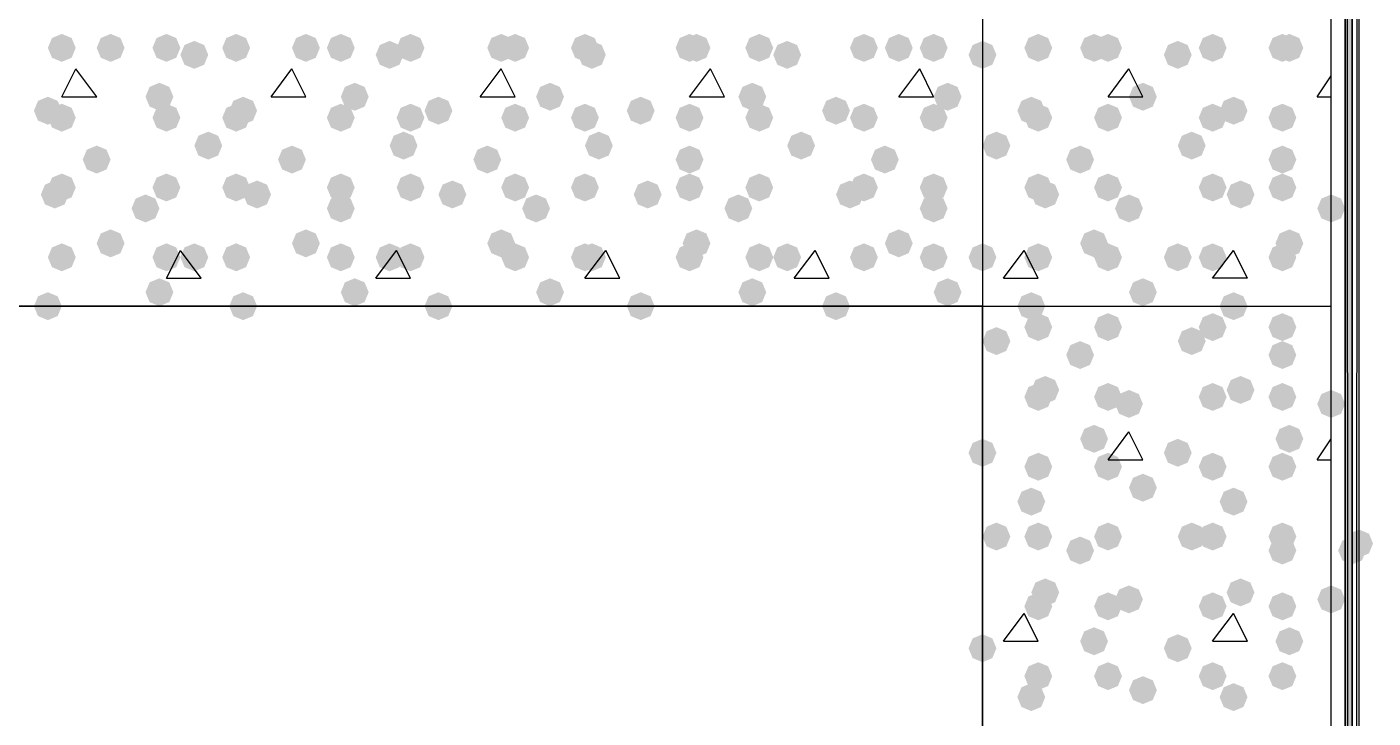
# Model space of a CAD drawing. Header units: millimetres. Extents: x 0 to 420, y 0 to 297.
# Drawn here: x 378.97 to 387.14, y 180.93 to 185.12 of the extents above; entities that cross this region are included whole.
import ezdxf

# ---------------------------------------------------------------- set-up
doc = ezdxf.new("R2010")
doc.units = ezdxf.units.MM
doc.layers.get('0').update_dxf_attribs({"linetype": 'CONTINUOUS'})

msp = doc.modelspace()

# ---------------------------------------------------------------- hatches: boundary and pattern name
at = {"true_color": 0x000007}
h = msp.add_hatch(color=0, dxfattribs=at)
h.paths.add_polyline_path([(387.011333, 228.049667), (386.969, 228.049667), (387.011333, 84.455)], flags=0)
h.paths.add_polyline_path([(386.969, 228.049667), (387.011333, 84.455), (386.969, 84.455)], flags=0)
at = {"true_color": 0x000008}
for points in [[(379.264333, 184.996667), (379.239462, 184.936871), (379.179667, 184.912), (379.119871, 184.936871), (379.095, 184.996667), (379.119871, 185.056462), (379.179667, 185.081333), (379.239462, 185.056463)], [(379.560667, 184.996667), (379.535796, 184.936871), (379.476, 184.912), (379.416204, 184.936871), (379.391333, 184.996667), (379.416204, 185.056462), (379.476, 185.081333), (379.535796, 185.056463)], [(379.899333, 184.996667), (379.874462, 184.936871), (379.814667, 184.912), (379.754871, 184.936871), (379.73, 184.996667), (379.754871, 185.056462), (379.814667, 185.081333), (379.874462, 185.056463)], [(380.322667, 184.996667), (380.297796, 184.936871), (380.238, 184.912), (380.178204, 184.936871), (380.153333, 184.996667), (380.178204, 185.056462), (380.238, 185.081333), (380.297796, 185.056463)], [(380.746, 184.996667), (380.721129, 184.936871), (380.661333, 184.912), (380.601537, 184.936871), (380.576667, 184.996667), (380.601537, 185.056462), (380.661333, 185.081333), (380.721129, 185.056463)], [(380.957667, 184.996667), (380.932796, 184.936871), (380.873, 184.912), (380.813204, 184.936871), (380.788333, 184.996667), (380.813204, 185.056462), (380.873, 185.081333), (380.932796, 185.056463)], [(381.381, 184.996667), (381.356129, 184.936871), (381.296333, 184.912), (381.236537, 184.936871), (381.211667, 184.996667), (381.236537, 185.056462), (381.296333, 185.081333), (381.356129, 185.056463)], [(381.931333, 184.996667), (381.906462, 184.936871), (381.846667, 184.912), (381.786871, 184.936871), (381.762, 184.996667), (381.786871, 185.056462), (381.846667, 185.081333), (381.906462, 185.056463)], [(382.016, 184.996667), (381.991129, 184.936871), (381.931333, 184.912), (381.871537, 184.936871), (381.846667, 184.996667), (381.871537, 185.056462), (381.931333, 185.081333), (381.991129, 185.056463)], [(382.439333, 184.996667), (382.414462, 184.936871), (382.354667, 184.912), (382.294871, 184.936871), (382.27, 184.996667), (382.294871, 185.056462), (382.354667, 185.081333), (382.414462, 185.056463)], [(383.074333, 184.996667), (383.049462, 184.936871), (382.989667, 184.912), (382.929871, 184.936871), (382.905, 184.996667), (382.929871, 185.056462), (382.989667, 185.081333), (383.049462, 185.056463)], [(383.116667, 184.996667), (383.091796, 184.936871), (383.032, 184.912), (382.972204, 184.936871), (382.947333, 184.996667), (382.972204, 185.056462), (383.032, 185.081333), (383.091796, 185.056463)], [(383.497667, 184.996667), (383.472796, 184.936871), (383.413, 184.912), (383.353204, 184.936871), (383.328333, 184.996667), (383.353204, 185.056462), (383.413, 185.081333), (383.472796, 185.056463)], [(384.132667, 184.996667), (384.107796, 184.936871), (384.048, 184.912), (383.988204, 184.936871), (383.963333, 184.996667), (383.988204, 185.056462), (384.048, 185.081333), (384.107796, 185.056463)], [(384.344333, 184.996667), (384.319462, 184.936871), (384.259667, 184.912), (384.199871, 184.936871), (384.175, 184.996667), (384.199871, 185.056462), (384.259667, 185.081333), (384.319462, 185.056463)], [(384.556, 184.996667), (384.531129, 184.936871), (384.471333, 184.912), (384.411538, 184.936871), (384.386667, 184.996667), (384.411537, 185.056462), (384.471333, 185.081333), (384.531129, 185.056463)], [(380.068667, 184.954333), (380.043796, 184.894537), (379.984, 184.869667), (379.924204, 184.894537), (379.899333, 184.954333), (379.924204, 185.014129), (379.984, 185.039), (380.043796, 185.014129)], [(381.254, 184.954333), (381.229129, 184.894537), (381.169333, 184.869667), (381.109537, 184.894537), (381.084667, 184.954333), (381.109537, 185.014129), (381.169333, 185.039), (381.229129, 185.014129)], [(382.481667, 184.954333), (382.456796, 184.894537), (382.397, 184.869667), (382.337204, 184.894537), (382.312333, 184.954333), (382.337204, 185.014129), (382.397, 185.039), (382.456796, 185.014129)], [(383.667, 184.954333), (383.642129, 184.894537), (383.582333, 184.869667), (383.522538, 184.894537), (383.497667, 184.954333), (383.522537, 185.014129), (383.582333, 185.039), (383.642129, 185.014129)], [(379.857, 184.700333), (379.832129, 184.640537), (379.772333, 184.615667), (379.712538, 184.640537), (379.687667, 184.700333), (379.712537, 184.760129), (379.772333, 184.785), (379.832129, 184.760129)], [(381.042333, 184.700333), (381.017462, 184.640537), (380.957667, 184.615667), (380.897871, 184.640537), (380.873, 184.700333), (380.897871, 184.760129), (380.957667, 184.785), (381.017462, 184.760129)], [(382.227667, 184.700333), (382.202796, 184.640537), (382.143, 184.615667), (382.083204, 184.640537), (382.058333, 184.700333), (382.083204, 184.760129), (382.143, 184.785), (382.202796, 184.760129)], [(383.455333, 184.700333), (383.430462, 184.640537), (383.370667, 184.615667), (383.310871, 184.640537), (383.286, 184.700333), (383.310871, 184.760129), (383.370667, 184.785), (383.430462, 184.760129)], [(384.640667, 184.700333), (384.615796, 184.640537), (384.556, 184.615667), (384.496204, 184.640537), (384.471333, 184.700333), (384.496204, 184.760129), (384.556, 184.785), (384.615796, 184.760129)], [(379.179667, 184.615667), (379.154796, 184.555871), (379.095, 184.531), (379.035204, 184.555871), (379.010333, 184.615667), (379.035204, 184.675462), (379.095, 184.700333), (379.154796, 184.675463)], [(379.264333, 184.573333), (379.239462, 184.513537), (379.179667, 184.488667), (379.119871, 184.513537), (379.095, 184.573333), (379.119871, 184.633129), (379.179667, 184.658), (379.239462, 184.633129)], [(379.899333, 184.573333), (379.874462, 184.513537), (379.814667, 184.488667), (379.754871, 184.513537), (379.73, 184.573333), (379.754871, 184.633129), (379.814667, 184.658), (379.874462, 184.633129)], [(380.322667, 184.573333), (380.297796, 184.513537), (380.238, 184.488667), (380.178204, 184.513537), (380.153333, 184.573333), (380.178204, 184.633129), (380.238, 184.658), (380.297796, 184.633129)], [(380.365, 184.615667), (380.340129, 184.555871), (380.280333, 184.531), (380.220537, 184.555871), (380.195667, 184.615667), (380.220537, 184.675462), (380.280333, 184.700333), (380.340129, 184.675463)], [(380.957667, 184.573333), (380.932796, 184.513537), (380.873, 184.488667), (380.813204, 184.513537), (380.788333, 184.573333), (380.813204, 184.633129), (380.873, 184.658), (380.932796, 184.633129)], [(381.381, 184.573333), (381.356129, 184.513537), (381.296333, 184.488667), (381.236537, 184.513537), (381.211667, 184.573333), (381.236537, 184.633129), (381.296333, 184.658), (381.356129, 184.633129)], [(381.550333, 184.615667), (381.525463, 184.555871), (381.465667, 184.531), (381.405871, 184.555871), (381.381, 184.615667), (381.405871, 184.675462), (381.465667, 184.700333), (381.525462, 184.675463)], [(382.016, 184.573333), (381.991129, 184.513537), (381.931333, 184.488667), (381.871537, 184.513537), (381.846667, 184.573333), (381.871537, 184.633129), (381.931333, 184.658), (381.991129, 184.633129)], [(382.439333, 184.573333), (382.414462, 184.513537), (382.354667, 184.488667), (382.294871, 184.513537), (382.27, 184.573333), (382.294871, 184.633129), (382.354667, 184.658), (382.414462, 184.633129)], [(382.778, 184.615667), (382.753129, 184.555871), (382.693333, 184.531), (382.633537, 184.555871), (382.608667, 184.615667), (382.633537, 184.675462), (382.693333, 184.700333), (382.753129, 184.675463)], [(383.074333, 184.573333), (383.049462, 184.513537), (382.989667, 184.488667), (382.929871, 184.513537), (382.905, 184.573333), (382.929871, 184.633129), (382.989667, 184.658), (383.049462, 184.633129)], [(383.497667, 184.573333), (383.472796, 184.513537), (383.413, 184.488667), (383.353204, 184.513537), (383.328333, 184.573333), (383.353204, 184.633129), (383.413, 184.658), (383.472796, 184.633129)], [(383.963333, 184.615667), (383.938463, 184.555871), (383.878667, 184.531), (383.818871, 184.555871), (383.794, 184.615667), (383.818871, 184.675462), (383.878667, 184.700333), (383.938462, 184.675463)], [(384.132667, 184.573333), (384.107796, 184.513537), (384.048, 184.488667), (383.988204, 184.513537), (383.963333, 184.573333), (383.988204, 184.633129), (384.048, 184.658), (384.107796, 184.633129)], [(384.556, 184.573333), (384.531129, 184.513537), (384.471333, 184.488667), (384.411538, 184.513537), (384.386667, 184.573333), (384.411537, 184.633129), (384.471333, 184.658), (384.531129, 184.633129)], [(380.153333, 184.404), (380.128462, 184.344204), (380.068667, 184.319333), (380.008871, 184.344204), (379.984, 184.404), (380.008871, 184.463796), (380.068667, 184.488667), (380.128462, 184.463796)], [(381.338667, 184.404), (381.313796, 184.344204), (381.254, 184.319333), (381.194204, 184.344204), (381.169333, 184.404), (381.194204, 184.463796), (381.254, 184.488667), (381.313796, 184.463796)], [(382.524, 184.404), (382.499129, 184.344204), (382.439333, 184.319333), (382.379537, 184.344204), (382.354667, 184.404), (382.379537, 184.463796), (382.439333, 184.488667), (382.499129, 184.463796)], [(383.751667, 184.404), (383.726796, 184.344204), (383.667, 184.319333), (383.607204, 184.344204), (383.582333, 184.404), (383.607204, 184.463796), (383.667, 184.488667), (383.726796, 184.463796)], [(379.476, 184.319333), (379.451129, 184.259537), (379.391333, 184.234667), (379.331537, 184.259537), (379.306667, 184.319333), (379.331537, 184.379129), (379.391333, 184.404), (379.451129, 184.379129)], [(380.661333, 184.319333), (380.636462, 184.259537), (380.576667, 184.234667), (380.516871, 184.259537), (380.492, 184.319333), (380.516871, 184.379129), (380.576667, 184.404), (380.636462, 184.379129)], [(381.846667, 184.319333), (381.821796, 184.259537), (381.762, 184.234667), (381.702204, 184.259537), (381.677333, 184.319333), (381.702204, 184.379129), (381.762, 184.404), (381.821796, 184.379129)], [(383.074333, 184.319333), (383.049462, 184.259537), (382.989667, 184.234667), (382.929871, 184.259537), (382.905, 184.319333), (382.929871, 184.379129), (382.989667, 184.404), (383.049462, 184.379129)], [(384.259667, 184.319333), (384.234796, 184.259537), (384.175, 184.234667), (384.115204, 184.259537), (384.090333, 184.319333), (384.115204, 184.379129), (384.175, 184.404), (384.234796, 184.379129)], [(379.222, 184.107667), (379.197129, 184.047871), (379.137333, 184.023), (379.077538, 184.047871), (379.052667, 184.107667), (379.077537, 184.167462), (379.137333, 184.192333), (379.197129, 184.167463)], [(379.264333, 184.15), (379.239462, 184.090204), (379.179667, 184.065333), (379.119871, 184.090204), (379.095, 184.15), (379.119871, 184.209796), (379.179667, 184.234667), (379.239462, 184.209796)], [(379.899333, 184.15), (379.874462, 184.090204), (379.814667, 184.065333), (379.754871, 184.090204), (379.73, 184.15), (379.754871, 184.209796), (379.814667, 184.234667), (379.874462, 184.209796)], [(380.322667, 184.15), (380.297796, 184.090204), (380.238, 184.065333), (380.178204, 184.090204), (380.153333, 184.15), (380.178204, 184.209796), (380.238, 184.234667), (380.297796, 184.209796)], [(380.449667, 184.107667), (380.424796, 184.047871), (380.365, 184.023), (380.305204, 184.047871), (380.280333, 184.107667), (380.305204, 184.167462), (380.365, 184.192333), (380.424796, 184.167463)], [(380.957667, 184.15), (380.932796, 184.090204), (380.873, 184.065333), (380.813204, 184.090204), (380.788333, 184.15), (380.813204, 184.209796), (380.873, 184.234667), (380.932796, 184.209796)], [(381.381, 184.15), (381.356129, 184.090204), (381.296333, 184.065333), (381.236537, 184.090204), (381.211667, 184.15), (381.236537, 184.209796), (381.296333, 184.234667), (381.356129, 184.209796)], [(381.635, 184.107667), (381.610129, 184.047871), (381.550333, 184.023), (381.490537, 184.047871), (381.465667, 184.107667), (381.490537, 184.167462), (381.550333, 184.192333), (381.610129, 184.167463)], [(382.016, 184.15), (381.991129, 184.090204), (381.931333, 184.065333), (381.871537, 184.090204), (381.846667, 184.15), (381.871537, 184.209796), (381.931333, 184.234667), (381.991129, 184.209796)], [(382.439333, 184.15), (382.414462, 184.090204), (382.354667, 184.065333), (382.294871, 184.090204), (382.27, 184.15), (382.294871, 184.209796), (382.354667, 184.234667), (382.414462, 184.209796)], [(382.820333, 184.107667), (382.795462, 184.047871), (382.735667, 184.023), (382.675871, 184.047871), (382.651, 184.107667), (382.675871, 184.167462), (382.735667, 184.192333), (382.795462, 184.167463)], [(383.074333, 184.15), (383.049462, 184.090204), (382.989667, 184.065333), (382.929871, 184.090204), (382.905, 184.15), (382.929871, 184.209796), (382.989667, 184.234667), (383.049462, 184.209796)], [(383.497667, 184.15), (383.472796, 184.090204), (383.413, 184.065333), (383.353204, 184.090204), (383.328333, 184.15), (383.353204, 184.209796), (383.413, 184.234667), (383.472796, 184.209796)], [(384.048, 184.107667), (384.023129, 184.047871), (383.963333, 184.023), (383.903537, 184.047871), (383.878667, 184.107667), (383.903537, 184.167462), (383.963333, 184.192333), (384.023129, 184.167463)], [(384.132667, 184.15), (384.107796, 184.090204), (384.048, 184.065333), (383.988204, 184.090204), (383.963333, 184.15), (383.988204, 184.209796), (384.048, 184.234667), (384.107796, 184.209796)], [(384.556, 184.15), (384.531129, 184.090204), (384.471333, 184.065333), (384.411538, 184.090204), (384.386667, 184.15), (384.411537, 184.209796), (384.471333, 184.234667), (384.531129, 184.209796)], [(379.772333, 184.023), (379.747462, 183.963204), (379.687667, 183.938333), (379.627871, 183.963204), (379.603, 184.023), (379.627871, 184.082796), (379.687667, 184.107667), (379.747462, 184.082796)], [(380.957667, 184.023), (380.932796, 183.963204), (380.873, 183.938333), (380.813204, 183.963204), (380.788333, 184.023), (380.813204, 184.082796), (380.873, 184.107667), (380.932796, 184.082796)], [(382.143, 184.023), (382.118129, 183.963204), (382.058333, 183.938333), (381.998538, 183.963204), (381.973667, 184.023), (381.998537, 184.082796), (382.058333, 184.107667), (382.118129, 184.082796)], [(383.370667, 184.023), (383.345796, 183.963204), (383.286, 183.938333), (383.226204, 183.963204), (383.201333, 184.023), (383.226204, 184.082796), (383.286, 184.107667), (383.345796, 184.082796)], [(384.556, 184.023), (384.531129, 183.963204), (384.471333, 183.938333), (384.411538, 183.963204), (384.386667, 184.023), (384.411537, 184.082796), (384.471333, 184.107667), (384.531129, 184.082796)], [(379.560667, 183.811333), (379.535796, 183.751537), (379.476, 183.726667), (379.416204, 183.751537), (379.391333, 183.811333), (379.416204, 183.871129), (379.476, 183.896), (379.535796, 183.871129)], [(380.746, 183.811333), (380.721129, 183.751537), (380.661333, 183.726667), (380.601537, 183.751537), (380.576667, 183.811333), (380.601537, 183.871129), (380.661333, 183.896), (380.721129, 183.871129)], [(381.931333, 183.811333), (381.906462, 183.751537), (381.846667, 183.726667), (381.786871, 183.751537), (381.762, 183.811333), (381.786871, 183.871129), (381.846667, 183.896), (381.906462, 183.871129)], [(383.116667, 183.811333), (383.091796, 183.751537), (383.032, 183.726667), (382.972204, 183.751537), (382.947333, 183.811333), (382.972204, 183.871129), (383.032, 183.896), (383.091796, 183.871129)], [(384.344333, 183.811333), (384.319462, 183.751537), (384.259667, 183.726667), (384.199871, 183.751537), (384.175, 183.811333), (384.199871, 183.871129), (384.259667, 183.896), (384.319462, 183.871129)], [(379.264333, 183.726667), (379.239462, 183.666871), (379.179667, 183.642), (379.119871, 183.666871), (379.095, 183.726667), (379.119871, 183.786462), (379.179667, 183.811333), (379.239462, 183.786463)], [(379.899333, 183.726667), (379.874462, 183.666871), (379.814667, 183.642), (379.754871, 183.666871), (379.73, 183.726667), (379.754871, 183.786462), (379.814667, 183.811333), (379.874462, 183.786463)], [(380.068667, 183.726667), (380.043796, 183.666871), (379.984, 183.642), (379.924204, 183.666871), (379.899333, 183.726667), (379.924204, 183.786462), (379.984, 183.811333), (380.043796, 183.786463)], [(380.322667, 183.726667), (380.297796, 183.666871), (380.238, 183.642), (380.178204, 183.666871), (380.153333, 183.726667), (380.178204, 183.786462), (380.238, 183.811333), (380.297796, 183.786463)], [(380.957667, 183.726667), (380.932796, 183.666871), (380.873, 183.642), (380.813204, 183.666871), (380.788333, 183.726667), (380.813204, 183.786462), (380.873, 183.811333), (380.932796, 183.786463)], [(381.254, 183.726667), (381.229129, 183.666871), (381.169333, 183.642), (381.109537, 183.666871), (381.084667, 183.726667), (381.109537, 183.786462), (381.169333, 183.811333), (381.229129, 183.786463)], [(381.381, 183.726667), (381.356129, 183.666871), (381.296333, 183.642), (381.236537, 183.666871), (381.211667, 183.726667), (381.236537, 183.786462), (381.296333, 183.811333), (381.356129, 183.786463)], [(382.016, 183.726667), (381.991129, 183.666871), (381.931333, 183.642), (381.871537, 183.666871), (381.846667, 183.726667), (381.871537, 183.786462), (381.931333, 183.811333), (381.991129, 183.786463)], [(382.439333, 183.726667), (382.414462, 183.666871), (382.354667, 183.642), (382.294871, 183.666871), (382.27, 183.726667), (382.294871, 183.786462), (382.354667, 183.811333), (382.414462, 183.786463)], [(382.481667, 183.726667), (382.456796, 183.666871), (382.397, 183.642), (382.337204, 183.666871), (382.312333, 183.726667), (382.337204, 183.786462), (382.397, 183.811333), (382.456796, 183.786463)], [(383.074333, 183.726667), (383.049462, 183.666871), (382.989667, 183.642), (382.929871, 183.666871), (382.905, 183.726667), (382.929871, 183.786462), (382.989667, 183.811333), (383.049462, 183.786463)], [(383.497667, 183.726667), (383.472796, 183.666871), (383.413, 183.642), (383.353204, 183.666871), (383.328333, 183.726667), (383.353204, 183.786462), (383.413, 183.811333), (383.472796, 183.786463)], [(383.667, 183.726667), (383.642129, 183.666871), (383.582333, 183.642), (383.522538, 183.666871), (383.497667, 183.726667), (383.522537, 183.786462), (383.582333, 183.811333), (383.642129, 183.786463)], [(384.132667, 183.726667), (384.107796, 183.666871), (384.048, 183.642), (383.988204, 183.666871), (383.963333, 183.726667), (383.988204, 183.786462), (384.048, 183.811333), (384.107796, 183.786463)], [(384.556, 183.726667), (384.531129, 183.666871), (384.471333, 183.642), (384.411538, 183.666871), (384.386667, 183.726667), (384.411537, 183.786462), (384.471333, 183.811333), (384.531129, 183.786463)], [(379.857, 183.515), (379.832129, 183.455204), (379.772333, 183.430333), (379.712538, 183.455204), (379.687667, 183.515), (379.712537, 183.574796), (379.772333, 183.599667), (379.832129, 183.574796)], [(381.042333, 183.515), (381.017462, 183.455204), (380.957667, 183.430333), (380.897871, 183.455204), (380.873, 183.515), (380.897871, 183.574796), (380.957667, 183.599667), (381.017462, 183.574796)], [(382.227667, 183.515), (382.202796, 183.455204), (382.143, 183.430333), (382.083204, 183.455204), (382.058333, 183.515), (382.083204, 183.574796), (382.143, 183.599667), (382.202796, 183.574796)], [(383.455333, 183.515), (383.430462, 183.455204), (383.370667, 183.430333), (383.310871, 183.455204), (383.286, 183.515), (383.310871, 183.574796), (383.370667, 183.599667), (383.430462, 183.574796)], [(384.640667, 183.515), (384.615796, 183.455204), (384.556, 183.430333), (384.496204, 183.455204), (384.471333, 183.515), (384.496204, 183.574796), (384.556, 183.599667), (384.615796, 183.574796)], [(379.179667, 183.430333), (379.154796, 183.370537), (379.095, 183.345667), (379.035204, 183.370537), (379.010333, 183.430333), (379.035204, 183.490129), (379.095, 183.515), (379.154796, 183.490129)], [(380.365, 183.430333), (380.340129, 183.370537), (380.280333, 183.345667), (380.220537, 183.370537), (380.195667, 183.430333), (380.220537, 183.490129), (380.280333, 183.515), (380.340129, 183.490129)], [(381.550333, 183.430333), (381.525463, 183.370537), (381.465667, 183.345667), (381.405871, 183.370537), (381.381, 183.430333), (381.405871, 183.490129), (381.465667, 183.515), (381.525462, 183.490129)], [(382.778, 183.430333), (382.753129, 183.370537), (382.693333, 183.345667), (382.633537, 183.370537), (382.608667, 183.430333), (382.633537, 183.490129), (382.693333, 183.515), (382.753129, 183.490129)], [(383.963333, 183.430333), (383.938463, 183.370537), (383.878667, 183.345667), (383.818871, 183.370537), (383.794, 183.430333), (383.818871, 183.490129), (383.878667, 183.515), (383.938462, 183.490129)], [(385.191, 183.303333), (385.166129, 183.243538), (385.106333, 183.218667), (385.046538, 183.243538), (385.021667, 183.303333), (385.046537, 183.363129), (385.106333, 183.388), (385.166129, 183.363129)], [(385.614333, 183.303333), (385.589462, 183.243538), (385.529667, 183.218667), (385.469871, 183.243538), (385.445, 183.303333), (385.469871, 183.363129), (385.529667, 183.388), (385.589462, 183.363129)], [(386.249333, 183.303333), (386.224462, 183.243538), (386.164667, 183.218667), (386.104871, 183.243538), (386.08, 183.303333), (386.104871, 183.363129), (386.164667, 183.388), (386.224462, 183.363129)], [(386.672667, 183.303333), (386.647796, 183.243538), (386.588, 183.218667), (386.528204, 183.243538), (386.503333, 183.303333), (386.528204, 183.363129), (386.588, 183.388), (386.647796, 183.363129)], [(384.937, 183.218667), (384.912129, 183.158871), (384.852333, 183.134), (384.792537, 183.158871), (384.767667, 183.218667), (384.792537, 183.278462), (384.852333, 183.303333), (384.912129, 183.278463)], [(386.122333, 183.218667), (386.097462, 183.158871), (386.037667, 183.134), (385.977871, 183.158871), (385.953, 183.218667), (385.977871, 183.278462), (386.037667, 183.303333), (386.097462, 183.278463)], [(385.445, 183.134), (385.420129, 183.074204), (385.360333, 183.049333), (385.300538, 183.074204), (385.275667, 183.134), (385.300537, 183.193796), (385.360333, 183.218667), (385.420129, 183.193796)], [(386.672667, 183.134), (386.647796, 183.074204), (386.588, 183.049333), (386.528204, 183.074204), (386.503333, 183.134), (386.528204, 183.193796), (386.588, 183.218667), (386.647796, 183.193796)], [(385.191, 182.88), (385.166129, 182.820204), (385.106333, 182.795333), (385.046538, 182.820204), (385.021667, 182.88), (385.046537, 182.939796), (385.106333, 182.964667), (385.166129, 182.939796)], [(385.233333, 182.922333), (385.208463, 182.862537), (385.148667, 182.837667), (385.088871, 182.862537), (385.064, 182.922333), (385.088871, 182.982129), (385.148667, 183.007), (385.208462, 182.982129)], [(385.614333, 182.88), (385.589462, 182.820204), (385.529667, 182.795333), (385.469871, 182.820204), (385.445, 182.88), (385.469871, 182.939796), (385.529667, 182.964667), (385.589462, 182.939796)], [(386.249333, 182.88), (386.224462, 182.820204), (386.164667, 182.795333), (386.104871, 182.820204), (386.08, 182.88), (386.104871, 182.939796), (386.164667, 182.964667), (386.224462, 182.939796)], [(386.418667, 182.922333), (386.393796, 182.862537), (386.334, 182.837667), (386.274204, 182.862537), (386.249333, 182.922333), (386.274204, 182.982129), (386.334, 183.007), (386.393796, 182.982129)], [(386.672667, 182.88), (386.647796, 182.820204), (386.588, 182.795333), (386.528204, 182.820204), (386.503333, 182.88), (386.528204, 182.939796), (386.588, 182.964667), (386.647796, 182.939796)], [(385.741333, 182.837667), (385.716462, 182.777871), (385.656667, 182.753), (385.596871, 182.777871), (385.572, 182.837667), (385.596871, 182.897462), (385.656667, 182.922333), (385.716462, 182.897463)], [(386.969, 182.837667), (386.944129, 182.777871), (386.884333, 182.753), (386.824537, 182.777871), (386.799667, 182.837667), (386.824537, 182.897462), (386.884333, 182.922333), (386.944129, 182.897463)], [(385.529667, 182.626), (385.504796, 182.566204), (385.445, 182.541333), (385.385204, 182.566204), (385.360333, 182.626), (385.385204, 182.685796), (385.445, 182.710667), (385.504796, 182.685796)], [(386.715, 182.626), (386.690129, 182.566204), (386.630333, 182.541333), (386.570538, 182.566204), (386.545667, 182.626), (386.570537, 182.685796), (386.630333, 182.710667), (386.690129, 182.685796)], [(384.852333, 182.541333), (384.827462, 182.481537), (384.767667, 182.456667), (384.707871, 182.481537), (384.683, 182.541333), (384.707871, 182.601129), (384.767667, 182.626), (384.827462, 182.601129)], [(386.037667, 182.541333), (386.012796, 182.481537), (385.953, 182.456667), (385.893204, 182.481537), (385.868333, 182.541333), (385.893204, 182.601129), (385.953, 182.626), (386.012796, 182.601129)], [(385.191, 182.456667), (385.166129, 182.396871), (385.106333, 182.372), (385.046538, 182.396871), (385.021667, 182.456667), (385.046537, 182.516462), (385.106333, 182.541333), (385.166129, 182.516463)], [(385.614333, 182.456667), (385.589462, 182.396871), (385.529667, 182.372), (385.469871, 182.396871), (385.445, 182.456667), (385.469871, 182.516462), (385.529667, 182.541333), (385.589462, 182.516463)], [(386.249333, 182.456667), (386.224462, 182.396871), (386.164667, 182.372), (386.104871, 182.396871), (386.08, 182.456667), (386.104871, 182.516462), (386.164667, 182.541333), (386.224462, 182.516463)], [(386.672667, 182.456667), (386.647796, 182.396871), (386.588, 182.372), (386.528204, 182.396871), (386.503333, 182.456667), (386.528204, 182.516462), (386.588, 182.541333), (386.647796, 182.516463)], [(385.826, 182.329667), (385.801129, 182.269871), (385.741333, 182.245), (385.681537, 182.269871), (385.656667, 182.329667), (385.681537, 182.389462), (385.741333, 182.414333), (385.801129, 182.389463)], [(385.148667, 182.245), (385.123796, 182.185204), (385.064, 182.160333), (385.004204, 182.185204), (384.979333, 182.245), (385.004204, 182.304796), (385.064, 182.329667), (385.123796, 182.304796)], [(386.376333, 182.245), (386.351462, 182.185204), (386.291667, 182.160333), (386.231871, 182.185204), (386.207, 182.245), (386.231871, 182.304796), (386.291667, 182.329667), (386.351462, 182.304796)], [(384.937, 182.033333), (384.912129, 181.973537), (384.852333, 181.948667), (384.792537, 181.973537), (384.767667, 182.033333), (384.792537, 182.093129), (384.852333, 182.118), (384.912129, 182.093129)], [(385.191, 182.033333), (385.166129, 181.973537), (385.106333, 181.948667), (385.046538, 181.973537), (385.021667, 182.033333), (385.046537, 182.093129), (385.106333, 182.118), (385.166129, 182.093129)], [(385.614333, 182.033333), (385.589462, 181.973537), (385.529667, 181.948667), (385.469871, 181.973537), (385.445, 182.033333), (385.469871, 182.093129), (385.529667, 182.118), (385.589462, 182.093129)], [(386.122333, 182.033333), (386.097462, 181.973537), (386.037667, 181.948667), (385.977871, 181.973537), (385.953, 182.033333), (385.977871, 182.093129), (386.037667, 182.118), (386.097462, 182.093129)], [(386.249333, 182.033333), (386.224462, 181.973537), (386.164667, 181.948667), (386.104871, 181.973537), (386.08, 182.033333), (386.104871, 182.093129), (386.164667, 182.118), (386.224462, 182.093129)], [(386.672667, 182.033333), (386.647796, 181.973537), (386.588, 181.948667), (386.528204, 181.973537), (386.503333, 182.033333), (386.528204, 182.093129), (386.588, 182.118), (386.647796, 182.093129)], [(385.445, 181.948667), (385.420129, 181.888871), (385.360333, 181.864), (385.300538, 181.888871), (385.275667, 181.948667), (385.300537, 182.008462), (385.360333, 182.033333), (385.420129, 182.008463)], [(386.672667, 181.948667), (386.647796, 181.888871), (386.588, 181.864), (386.528204, 181.888871), (386.503333, 181.948667), (386.528204, 182.008462), (386.588, 182.033333), (386.647796, 182.008463)], [(385.233333, 181.694667), (385.208463, 181.634871), (385.148667, 181.61), (385.088871, 181.634871), (385.064, 181.694667), (385.088871, 181.754462), (385.148667, 181.779333), (385.208462, 181.754463)], [(385.741333, 181.652333), (385.716462, 181.592537), (385.656667, 181.567667), (385.596871, 181.592537), (385.572, 181.652333), (385.596871, 181.712129), (385.656667, 181.737), (385.716462, 181.712129)], [(386.418667, 181.694667), (386.393796, 181.634871), (386.334, 181.61), (386.274204, 181.634871), (386.249333, 181.694667), (386.274204, 181.754462), (386.334, 181.779333), (386.393796, 181.754463)], [(386.969, 181.652333), (386.944129, 181.592537), (386.884333, 181.567667), (386.824537, 181.592537), (386.799667, 181.652333), (386.824537, 181.712129), (386.884333, 181.737), (386.944129, 181.712129)], [(385.191, 181.61), (385.166129, 181.550204), (385.106333, 181.525333), (385.046538, 181.550204), (385.021667, 181.61), (385.046537, 181.669796), (385.106333, 181.694667), (385.166129, 181.669796)], [(385.614333, 181.61), (385.589462, 181.550204), (385.529667, 181.525333), (385.469871, 181.550204), (385.445, 181.61), (385.469871, 181.669796), (385.529667, 181.694667), (385.589462, 181.669796)], [(386.249333, 181.61), (386.224462, 181.550204), (386.164667, 181.525333), (386.104871, 181.550204), (386.08, 181.61), (386.104871, 181.669796), (386.164667, 181.694667), (386.224462, 181.669796)], [(386.672667, 181.61), (386.647796, 181.550204), (386.588, 181.525333), (386.528204, 181.550204), (386.503333, 181.61), (386.528204, 181.669796), (386.588, 181.694667), (386.647796, 181.669796)], [(385.529667, 181.398333), (385.504796, 181.338537), (385.445, 181.313667), (385.385204, 181.338537), (385.360333, 181.398333), (385.385204, 181.458129), (385.445, 181.483), (385.504796, 181.458129)], [(386.715, 181.398333), (386.690129, 181.338537), (386.630333, 181.313667), (386.570538, 181.338537), (386.545667, 181.398333), (386.570537, 181.458129), (386.630333, 181.483), (386.690129, 181.458129)], [(384.852333, 181.356), (384.827462, 181.296204), (384.767667, 181.271333), (384.707871, 181.296204), (384.683, 181.356), (384.707871, 181.415796), (384.767667, 181.440667), (384.827462, 181.415796)], [(386.037667, 181.356), (386.012796, 181.296204), (385.953, 181.271333), (385.893204, 181.296204), (385.868333, 181.356), (385.893204, 181.415796), (385.953, 181.440667), (386.012796, 181.415796)], [(385.191, 181.186667), (385.166129, 181.126871), (385.106333, 181.102), (385.046538, 181.126871), (385.021667, 181.186667), (385.046537, 181.246462), (385.106333, 181.271333), (385.166129, 181.246463)], [(385.614333, 181.186667), (385.589462, 181.126871), (385.529667, 181.102), (385.469871, 181.126871), (385.445, 181.186667), (385.469871, 181.246462), (385.529667, 181.271333), (385.589462, 181.246463)], [(386.249333, 181.186667), (386.224462, 181.126871), (386.164667, 181.102), (386.104871, 181.126871), (386.08, 181.186667), (386.104871, 181.246462), (386.164667, 181.271333), (386.224462, 181.246463)], [(386.672667, 181.186667), (386.647796, 181.126871), (386.588, 181.102), (386.528204, 181.126871), (386.503333, 181.186667), (386.528204, 181.246462), (386.588, 181.271333), (386.647796, 181.246463)], [(385.148667, 181.059667), (385.123796, 180.999871), (385.064, 180.975), (385.004204, 180.999871), (384.979333, 181.059667), (385.004204, 181.119462), (385.064, 181.144333), (385.123796, 181.119463)], [(385.826, 181.102), (385.801129, 181.042204), (385.741333, 181.017333), (385.681537, 181.042204), (385.656667, 181.102), (385.681537, 181.161796), (385.741333, 181.186667), (385.801129, 181.161796)], [(386.376333, 181.059667), (386.351462, 180.999871), (386.291667, 180.975), (386.231871, 180.999871), (386.207, 181.059667), (386.231871, 181.119462), (386.291667, 181.144333), (386.351462, 181.119463)]]:
    msp.add_hatch(color=0, dxfattribs=at).paths.add_polyline_path(points, flags=0)
at = {"true_color": 0x000007}
for points in [[(385.191, 184.996667), (385.166129, 184.936871), (385.106333, 184.912), (385.046538, 184.936871), (385.021667, 184.996667), (385.046537, 185.056462), (385.106333, 185.081333), (385.166129, 185.056463)], [(385.529667, 184.996667), (385.504796, 184.936871), (385.445, 184.912), (385.385204, 184.936871), (385.360333, 184.996667), (385.385204, 185.056462), (385.445, 185.081333), (385.504796, 185.056463)], [(385.614333, 184.996667), (385.589462, 184.936871), (385.529667, 184.912), (385.469871, 184.936871), (385.445, 184.996667), (385.469871, 185.056462), (385.529667, 185.081333), (385.589462, 185.056463)], [(386.249333, 184.996667), (386.224462, 184.936871), (386.164667, 184.912), (386.104871, 184.936871), (386.08, 184.996667), (386.104871, 185.056462), (386.164667, 185.081333), (386.224462, 185.056463)], [(386.672667, 184.996667), (386.647796, 184.936871), (386.588, 184.912), (386.528204, 184.936871), (386.503333, 184.996667), (386.528204, 185.056462), (386.588, 185.081333), (386.647796, 185.056463)], [(386.715, 184.996667), (386.690129, 184.936871), (386.630333, 184.912), (386.570538, 184.936871), (386.545667, 184.996667), (386.570537, 185.056462), (386.630333, 185.081333), (386.690129, 185.056463)], [(384.852333, 184.954333), (384.827462, 184.894537), (384.767667, 184.869667), (384.707871, 184.894537), (384.683, 184.954333), (384.707871, 185.014129), (384.767667, 185.039), (384.827462, 185.014129)], [(386.037667, 184.954333), (386.012796, 184.894537), (385.953, 184.869667), (385.893204, 184.894537), (385.868333, 184.954333), (385.893204, 185.014129), (385.953, 185.039), (386.012796, 185.014129)], [(385.826, 184.700333), (385.801129, 184.640537), (385.741333, 184.615667), (385.681537, 184.640537), (385.656667, 184.700333), (385.681537, 184.760129), (385.741333, 184.785), (385.801129, 184.760129)], [(385.148667, 184.615667), (385.123796, 184.555871), (385.064, 184.531), (385.004204, 184.555871), (384.979333, 184.615667), (385.004204, 184.675462), (385.064, 184.700333), (385.123796, 184.675463)], [(385.191, 184.573333), (385.166129, 184.513537), (385.106333, 184.488667), (385.046538, 184.513537), (385.021667, 184.573333), (385.046537, 184.633129), (385.106333, 184.658), (385.166129, 184.633129)], [(385.614333, 184.573333), (385.589462, 184.513537), (385.529667, 184.488667), (385.469871, 184.513537), (385.445, 184.573333), (385.469871, 184.633129), (385.529667, 184.658), (385.589462, 184.633129)], [(386.249333, 184.573333), (386.224462, 184.513537), (386.164667, 184.488667), (386.104871, 184.513537), (386.08, 184.573333), (386.104871, 184.633129), (386.164667, 184.658), (386.224462, 184.633129)], [(386.376333, 184.615667), (386.351462, 184.555871), (386.291667, 184.531), (386.231871, 184.555871), (386.207, 184.615667), (386.231871, 184.675462), (386.291667, 184.700333), (386.351462, 184.675463)], [(386.672667, 184.573333), (386.647796, 184.513537), (386.588, 184.488667), (386.528204, 184.513537), (386.503333, 184.573333), (386.528204, 184.633129), (386.588, 184.658), (386.647796, 184.633129)], [(384.937, 184.404), (384.912129, 184.344204), (384.852333, 184.319333), (384.792537, 184.344204), (384.767667, 184.404), (384.792537, 184.463796), (384.852333, 184.488667), (384.912129, 184.463796)], [(386.122333, 184.404), (386.097462, 184.344204), (386.037667, 184.319333), (385.977871, 184.344204), (385.953, 184.404), (385.977871, 184.463796), (386.037667, 184.488667), (386.097462, 184.463796)], [(385.445, 184.319333), (385.420129, 184.259537), (385.360333, 184.234667), (385.300538, 184.259537), (385.275667, 184.319333), (385.300537, 184.379129), (385.360333, 184.404), (385.420129, 184.379129)], [(386.672667, 184.319333), (386.647796, 184.259537), (386.588, 184.234667), (386.528204, 184.259537), (386.503333, 184.319333), (386.528204, 184.379129), (386.588, 184.404), (386.647796, 184.379129)], [(385.191, 184.15), (385.166129, 184.090204), (385.106333, 184.065333), (385.046538, 184.090204), (385.021667, 184.15), (385.046537, 184.209796), (385.106333, 184.234667), (385.166129, 184.209796)], [(385.233333, 184.107667), (385.208463, 184.047871), (385.148667, 184.023), (385.088871, 184.047871), (385.064, 184.107667), (385.088871, 184.167462), (385.148667, 184.192333), (385.208462, 184.167463)], [(385.614333, 184.15), (385.589462, 184.090204), (385.529667, 184.065333), (385.469871, 184.090204), (385.445, 184.15), (385.469871, 184.209796), (385.529667, 184.234667), (385.589462, 184.209796)], [(386.249333, 184.15), (386.224462, 184.090204), (386.164667, 184.065333), (386.104871, 184.090204), (386.08, 184.15), (386.104871, 184.209796), (386.164667, 184.234667), (386.224462, 184.209796)], [(386.418667, 184.107667), (386.393796, 184.047871), (386.334, 184.023), (386.274204, 184.047871), (386.249333, 184.107667), (386.274204, 184.167462), (386.334, 184.192333), (386.393796, 184.167463)], [(386.672667, 184.15), (386.647796, 184.090204), (386.588, 184.065333), (386.528204, 184.090204), (386.503333, 184.15), (386.528204, 184.209796), (386.588, 184.234667), (386.647796, 184.209796)], [(385.741333, 184.023), (385.716462, 183.963204), (385.656667, 183.938333), (385.596871, 183.963204), (385.572, 184.023), (385.596871, 184.082796), (385.656667, 184.107667), (385.716462, 184.082796)], [(386.969, 184.023), (386.944129, 183.963204), (386.884333, 183.938333), (386.824537, 183.963204), (386.799667, 184.023), (386.824537, 184.082796), (386.884333, 184.107667), (386.944129, 184.082796)], [(385.529667, 183.811333), (385.504796, 183.751537), (385.445, 183.726667), (385.385204, 183.751537), (385.360333, 183.811333), (385.385204, 183.871129), (385.445, 183.896), (385.504796, 183.871129)], [(386.715, 183.811333), (386.690129, 183.751537), (386.630333, 183.726667), (386.570538, 183.751537), (386.545667, 183.811333), (386.570537, 183.871129), (386.630333, 183.896), (386.690129, 183.871129)], [(384.852333, 183.726667), (384.827462, 183.666871), (384.767667, 183.642), (384.707871, 183.666871), (384.683, 183.726667), (384.707871, 183.786462), (384.767667, 183.811333), (384.827462, 183.786463)], [(385.191, 183.726667), (385.166129, 183.666871), (385.106333, 183.642), (385.046538, 183.666871), (385.021667, 183.726667), (385.046537, 183.786462), (385.106333, 183.811333), (385.166129, 183.786463)], [(385.614333, 183.726667), (385.589462, 183.666871), (385.529667, 183.642), (385.469871, 183.666871), (385.445, 183.726667), (385.469871, 183.786462), (385.529667, 183.811333), (385.589462, 183.786463)], [(386.037667, 183.726667), (386.012796, 183.666871), (385.953, 183.642), (385.893204, 183.666871), (385.868333, 183.726667), (385.893204, 183.786462), (385.953, 183.811333), (386.012796, 183.786463)], [(386.249333, 183.726667), (386.224462, 183.666871), (386.164667, 183.642), (386.104871, 183.666871), (386.08, 183.726667), (386.104871, 183.786462), (386.164667, 183.811333), (386.224462, 183.786463)], [(386.672667, 183.726667), (386.647796, 183.666871), (386.588, 183.642), (386.528204, 183.666871), (386.503333, 183.726667), (386.528204, 183.786462), (386.588, 183.811333), (386.647796, 183.786463)], [(385.826, 183.515), (385.801129, 183.455204), (385.741333, 183.430333), (385.681537, 183.455204), (385.656667, 183.515), (385.681537, 183.574796), (385.741333, 183.599667), (385.801129, 183.574796)], [(385.148667, 183.430333), (385.123796, 183.370537), (385.064, 183.345667), (385.004204, 183.370537), (384.979333, 183.430333), (385.004204, 183.490129), (385.064, 183.515), (385.123796, 183.490129)], [(386.376333, 183.430333), (386.351462, 183.370537), (386.291667, 183.345667), (386.231871, 183.370537), (386.207, 183.430333), (386.231871, 183.490129), (386.291667, 183.515), (386.351462, 183.490129)]]:
    msp.add_hatch(color=0, dxfattribs=at).paths.add_polyline_path(points, flags=0)
at = {"true_color": 0x0000fe}
for points in [[(387.138333, 181.991), (387.113462, 181.931204), (387.053667, 181.906333), (386.993871, 181.931204), (386.969, 181.991), (386.993871, 182.050796), (387.053667, 182.075667), (387.113462, 182.050796)], [(387.096, 181.948667), (387.071129, 181.888871), (387.011333, 181.864), (386.951537, 181.888871), (386.926667, 181.948667), (386.951537, 182.008462), (387.011333, 182.033333), (387.071129, 182.008463)], [(387.096, 181.948667), (387.071129, 181.888871), (387.011333, 181.864), (386.951537, 181.888871), (386.926667, 181.948667), (386.951537, 182.008462), (387.011333, 182.033333), (387.071129, 182.008463)], [(387.096, 181.948667), (387.071129, 181.888871), (387.011333, 181.864), (386.951537, 181.888871), (386.926667, 181.948667), (386.951537, 182.008462), (387.011333, 182.033333), (387.071129, 182.008463)]]:
    msp.add_hatch(color=0, dxfattribs=at).paths.add_polyline_path(points, flags=0)

# ---------------------------------------------------------------- linework, layer by layer
at = {"color": 0, "true_color": 0x000007}
for points in [[(387.011333, 228.049667), (386.969, 228.049667), (387.011333, 84.455)], [(386.969, 228.049667), (387.011333, 84.455), (386.969, 84.455)], [(387.053667, 228.049667), (387.011333, 228.049667), (387.011333, 84.412667)], [(387.011333, 228.049667), (387.011333, 84.412667)], [(38.650333, 185.547), (38.650333, 162.263667), (386.884333, 162.263667), (386.884333, 185.547), (224.409, 185.547), (224.409, 206.756), (201.125667, 206.756), (201.125667, 185.547)], [(38.650333, 185.547), (38.650333, 162.263667), (386.884333, 162.263667), (386.884333, 185.547), (224.409, 185.547), (224.409, 206.756), (201.125667, 206.756), (201.125667, 185.547)], [(384.767667, 185.547), (384.767667, 183.430333), (386.884333, 183.430333), (386.884333, 185.547)]]:
    msp.add_lwpolyline(points, close=True, dxfattribs=at)
for points in [[(386.969, 228.049667), (386.969, 84.455)], [(387.053667, 84.412667), (387.053667, 228.092), (387.011333, 228.092)], [(387.011333, 228.049667), (387.011333, 84.412667)], [(387.011333, 228.049667), (387.011333, 84.455), (387.011333, 84.412667)], [(385.529667, 184.700333), (385.656667, 184.869667)], [(385.741333, 184.700333), (385.656667, 184.869667)], [(386.799667, 184.700333), (386.884333, 184.827333)], [(385.529667, 184.700333), (385.741333, 184.700333)], [(386.799667, 184.700333), (386.884333, 184.700333)], [(384.894667, 183.599667), (385.021667, 183.769)], [(385.106333, 183.599667), (385.021667, 183.769)], [(386.376333, 183.599667), (386.164667, 183.599667), (386.291667, 183.769)], [(386.376333, 183.599667), (386.291667, 183.769)], [(384.894667, 183.599667), (385.106333, 183.599667)], [(372.745, 183.430333), (384.767667, 183.430333)], [(384.767667, 183.430333), (384.767667, 164.380333)], [(386.884333, 164.380333), (386.884333, 183.430333)]]:
    msp.add_lwpolyline(points, dxfattribs=at)
at = {"color": 0, "true_color": 0x0000fd}
msp.add_lwpolyline([(40.767, 164.380333), (384.767667, 164.380333), (384.767667, 183.430333), (222.292333, 183.430333), (222.292333, 204.639333), (203.242333, 204.639333), (203.242333, 183.430333), (40.767, 183.430333)], close=True, dxfattribs=at)
at = {"color": 0, "true_color": 0x000008}
for points in [[(379.179667, 184.700333), (379.264333, 184.869667)], [(379.391333, 184.700333), (379.264333, 184.869667)], [(380.449667, 184.700333), (380.576667, 184.869667)], [(380.661333, 184.700333), (380.576667, 184.869667)], [(381.719667, 184.700333), (381.846667, 184.869667)], [(381.931333, 184.700333), (381.846667, 184.869667)], [(382.989667, 184.700333), (383.116667, 184.869667)], [(383.201333, 184.700333), (383.116667, 184.869667)], [(384.259667, 184.700333), (384.386667, 184.869667)], [(384.471333, 184.700333), (384.386667, 184.869667)], [(379.179667, 184.700333), (379.391333, 184.700333)], [(380.449667, 184.700333), (380.661333, 184.700333)], [(381.719667, 184.700333), (381.931333, 184.700333)], [(382.989667, 184.700333), (383.201333, 184.700333)], [(384.259667, 184.700333), (384.471333, 184.700333)], [(379.814667, 183.599667), (379.899333, 183.769)], [(380.026333, 183.599667), (379.899333, 183.769)], [(381.084667, 183.599667), (381.211667, 183.769)], [(381.296333, 183.599667), (381.211667, 183.769)], [(382.354667, 183.599667), (382.481667, 183.769)], [(382.566333, 183.599667), (382.481667, 183.769)], [(383.624667, 183.599667), (383.751667, 183.769)], [(383.836333, 183.599667), (383.751667, 183.769)], [(379.814667, 183.599667), (380.026333, 183.599667)], [(381.084667, 183.599667), (381.296333, 183.599667)], [(382.354667, 183.599667), (382.566333, 183.599667)], [(383.624667, 183.599667), (383.836333, 183.599667)], [(385.529667, 182.499), (385.656667, 182.668333)], [(385.741333, 182.499), (385.656667, 182.668333)], [(386.799667, 182.499), (386.884333, 182.626)], [(385.529667, 182.499), (385.741333, 182.499)], [(386.799667, 182.499), (386.884333, 182.499)], [(384.894667, 181.398333), (385.021667, 181.567667)], [(385.106333, 181.398333), (385.021667, 181.567667)], [(386.164667, 181.398333), (386.291667, 181.567667)], [(386.376333, 181.398333), (386.291667, 181.567667)], [(384.894667, 181.398333), (385.106333, 181.398333)], [(386.164667, 181.398333), (386.376333, 181.398333)]]:
    msp.add_lwpolyline(points, dxfattribs=at)

doc.saveas('drawing.dxf')
